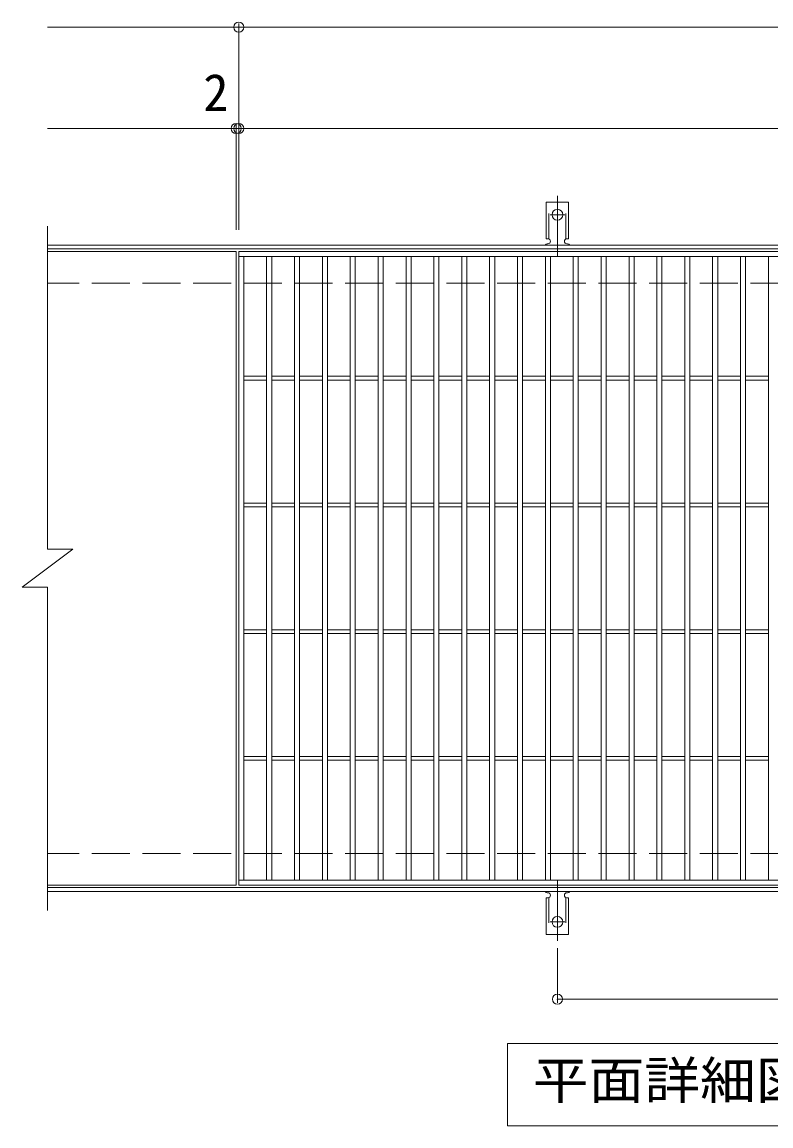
# Model space of a CAD drawing. Units: millimetres, scale not verified. Extents: x -1600 to 1596, y -1377 to 1324.
# Drawn here: x -662 to -71, y 423 to 1294 of the extents above; entities that cross this region are included whole.
import ezdxf
from ezdxf.enums import TextEntityAlignment as Align

# ---------------------------------------------------------------- set-up
doc = ezdxf.new("R2010")
doc.units = ezdxf.units.MM
doc.header["$LTSCALE"] = 10
doc.header["$PDMODE"] = 32
doc.header["$PDSIZE"] = 8
for name, pattern in [('CHAIN2', [12, 9, -1, 1, -1]), ('DASHED2', [3, 2, -1]), ('DASHED3', [4, 3, -1])]:
    doc.linetypes.add(name, pattern=pattern)
for name, color, linetype, lineweight in [('C-1', 2, 'Continuous', 9), ('C-2', 3, 'Continuous', 9), ('C-4', 7, 'Continuous', 9), ('C-5', 7, 'Continuous', 9), ('C-A', 3, 'Continuous', 9)]:
    doc.layers.add(name, color=color, linetype=linetype, lineweight=lineweight)
doc.styles.add('ＭＳ ゴシック', font='')
doc.styles.get('ＭＳ ゴシック').set_extended_font_data('MS Gothic')

msp = doc.modelspace()

# ---------------------------------------------------------------- linework, layer by layer
at = {"layer": 'C-1'}
for p, q in [((663.42, 1118.02), (-641.57, 1118.02)), ((663.42, 1115.02), (-641.57, 1115.02)), ((663.42, 611.02), (-641.57, 611.02)), ((663.42, 608.02), (-641.57, 608.02))]:
    msp.add_line(p, q, dxfattribs=at)
at = {"layer": 'C-1', "linetype": 'DASHED3'}
for p, q in [((663.42, 1088.02), (-641.57, 1088.02)), ((663.42, 638.02), (-641.57, 638.02))]:
    msp.add_line(p, q, dxfattribs=at)
at = {"layer": 'C-2'}
for p, q in [((-641.57, 1133.02), (-641.57, 878.02)), ((-492.57, 1113.02), (-641.57, 1113.02)), ((-492.57, 1113.02), (-492.57, 613.02)), ((-490.58, 1109.02), (503.43, 1109.02)), ((-486.57, 617.02), (-486.57, 1109.02)), ((-468.57, 617.02), (-468.57, 1109.02)), ((-464.57, 617.02), (-464.57, 1109.02)), ((-446.57, 617.02), (-446.57, 1109.02)), ((-442.58, 617.02), (-442.58, 1109.02)), ((-424.57, 617.02), (-424.57, 1109.02)), ((-420.57, 617.02), (-420.57, 1109.02)), ((-402.57, 617.02), (-402.57, 1109.02)), ((-398.58, 617.02), (-398.58, 1109.02)), ((-380.58, 617.02), (-380.58, 1109.02)), ((-376.58, 617.02), (-376.58, 1109.02)), ((-358.57, 617.02), (-358.57, 1109.02)), ((-354.57, 617.02), (-354.57, 1109.02)), ((-336.57, 617.02), (-336.57, 1109.02)), ((-332.58, 617.02), (-332.58, 1109.02)), ((-314.57, 617.02), (-314.57, 1109.02)), ((-310.57, 617.02), (-310.57, 1109.02)), ((-292.57, 617.02), (-292.57, 1109.02)), ((-288.57, 617.02), (-288.57, 1109.02)), ((-270.58, 617.02), (-270.58, 1109.02)), ((-266.57, 617.02), (-266.57, 1109.02)), ((-248.57, 617.02), (-248.57, 1109.02)), ((-244.57, 617.02), (-244.57, 1109.02)), ((-226.57, 617.02), (-226.57, 1109.02)), ((-222.58, 617.02), (-222.58, 1109.02)), ((-204.57, 617.02), (-204.57, 1109.02)), ((-200.57, 617.02), (-200.57, 1109.02)), ((-182.57, 617.02), (-182.57, 1109.02)), ((-178.57, 617.02), (-178.57, 1109.02)), ((-160.58, 617.02), (-160.58, 1109.02)), ((-156.57, 617.02), (-156.57, 1109.02)), ((-138.57, 617.02), (-138.57, 1109.02)), ((-134.57, 617.02), (-134.57, 1109.02)), ((-116.57, 617.02), (-116.57, 1109.02)), ((-112.58, 617.02), (-112.58, 1109.02)), ((-94.57, 617.02), (-94.57, 1109.02)), ((-90.58, 617.02), (-90.58, 1109.02)), ((-72.57, 617.02), (-72.57, 1109.02)), ((-486.57, 1014.52), (-468.57, 1014.52)), ((-486.57, 1011.52), (-468.57, 1011.52)), ((-464.57, 1014.52), (-446.57, 1014.52)), ((-464.57, 1011.52), (-446.57, 1011.52)), ((-442.58, 1014.52), (-424.57, 1014.52)), ((-442.58, 1011.52), (-424.57, 1011.52)), ((-420.58, 1014.52), (-402.57, 1014.52)), ((-420.58, 1011.52), (-402.57, 1011.52)), ((-398.58, 1014.52), (-380.58, 1014.52)), ((-398.58, 1011.52), (-380.58, 1011.52)), ((-376.58, 1014.52), (-358.57, 1014.52)), ((-376.58, 1011.52), (-358.57, 1011.52)), ((-354.57, 1014.52), (-336.57, 1014.52)), ((-354.57, 1011.52), (-336.57, 1011.52)), ((-332.58, 1014.52), (-314.57, 1014.52)), ((-332.58, 1011.52), (-314.57, 1011.52)), ((-310.58, 1014.52), (-292.57, 1014.52)), ((-310.58, 1011.52), (-292.57, 1011.52)), ((-288.57, 1014.52), (-270.58, 1014.52)), ((-288.57, 1011.52), (-270.58, 1011.52)), ((-266.57, 1014.52), (-248.57, 1014.52)), ((-266.57, 1011.52), (-248.57, 1011.52)), ((-244.57, 1014.52), (-226.57, 1014.52)), ((-244.57, 1011.52), (-226.57, 1011.52)), ((-222.58, 1014.52), (-204.57, 1014.52)), ((-222.58, 1011.52), (-204.57, 1011.52)), ((-200.58, 1014.52), (-182.57, 1014.52)), ((-200.58, 1011.52), (-182.57, 1011.52)), ((-178.57, 1014.52), (-160.58, 1014.52)), ((-178.57, 1011.52), (-160.58, 1011.52)), ((-156.57, 1014.52), (-138.57, 1014.52)), ((-156.57, 1011.52), (-138.57, 1011.52)), ((-134.57, 1014.52), (-116.57, 1014.52)), ((-134.57, 1011.52), (-116.57, 1011.52)), ((-112.58, 1014.52), (-94.57, 1014.52)), ((-112.58, 1011.52), (-94.57, 1011.52)), ((-90.58, 1014.52), (-72.57, 1014.52)), ((-90.58, 1011.52), (-72.57, 1011.52)), ((-486.57, 914.52), (-468.57, 914.52)), ((-486.57, 911.52), (-468.57, 911.52)), ((-464.57, 914.52), (-446.57, 914.52)), ((-464.57, 911.52), (-446.57, 911.52)), ((-442.58, 914.52), (-424.57, 914.52)), ((-442.58, 911.52), (-424.57, 911.52)), ((-420.58, 914.52), (-402.57, 914.52)), ((-420.58, 911.52), (-402.57, 911.52)), ((-398.58, 914.52), (-380.58, 914.52)), ((-398.58, 911.52), (-380.58, 911.52)), ((-376.58, 914.52), (-358.57, 914.52)), ((-376.58, 911.52), (-358.57, 911.52)), ((-354.57, 914.52), (-336.57, 914.52)), ((-354.57, 911.52), (-336.57, 911.52)), ((-332.58, 914.52), (-314.57, 914.52)), ((-332.58, 911.52), (-314.57, 911.52)), ((-310.58, 914.52), (-292.57, 914.52)), ((-310.58, 911.52), (-292.57, 911.52)), ((-288.57, 914.52), (-270.58, 914.52)), ((-288.57, 911.52), (-270.58, 911.52)), ((-266.57, 914.52), (-248.57, 914.52)), ((-266.57, 911.52), (-248.57, 911.52)), ((-244.57, 914.52), (-226.57, 914.52)), ((-244.57, 911.52), (-226.57, 911.52)), ((-222.58, 914.52), (-204.57, 914.52)), ((-222.58, 911.52), (-204.57, 911.52)), ((-200.58, 914.52), (-182.57, 914.52)), ((-200.58, 911.52), (-182.57, 911.52)), ((-178.57, 914.52), (-160.58, 914.52)), ((-178.57, 911.52), (-160.58, 911.52)), ((-156.57, 914.52), (-138.57, 914.52)), ((-156.57, 911.52), (-138.57, 911.52)), ((-134.57, 914.52), (-116.57, 914.52)), ((-134.57, 911.52), (-116.57, 911.52)), ((-112.58, 914.52), (-94.57, 914.52)), ((-112.58, 911.52), (-94.57, 911.52)), ((-90.58, 914.52), (-72.57, 914.52)), ((-90.58, 911.52), (-72.57, 911.52)), ((-661.57, 848.02), (-621.57, 878.02)), ((-641.57, 878.02), (-621.57, 878.02)), ((-661.57, 848.02), (-641.57, 848.02)), ((-641.57, 848.02), (-641.57, 593.02)), ((-486.57, 814.52), (-468.57, 814.52)), ((-486.57, 811.52), (-468.57, 811.52)), ((-464.57, 814.52), (-446.57, 814.52)), ((-464.57, 811.52), (-446.57, 811.52)), ((-442.58, 814.52), (-424.57, 814.52)), ((-442.58, 811.52), (-424.57, 811.52)), ((-420.58, 814.52), (-402.57, 814.52)), ((-420.58, 811.52), (-402.57, 811.52)), ((-398.58, 814.52), (-380.58, 814.52)), ((-398.58, 811.52), (-380.58, 811.52)), ((-376.58, 814.52), (-358.57, 814.52)), ((-376.58, 811.52), (-358.57, 811.52)), ((-354.57, 814.52), (-336.57, 814.52)), ((-354.57, 811.52), (-336.57, 811.52)), ((-332.58, 814.52), (-314.57, 814.52)), ((-332.58, 811.52), (-314.57, 811.52)), ((-310.58, 814.52), (-292.57, 814.52)), ((-310.58, 811.52), (-292.57, 811.52)), ((-288.57, 814.52), (-270.58, 814.52)), ((-288.57, 811.52), (-270.58, 811.52)), ((-266.57, 814.52), (-248.57, 814.52)), ((-266.57, 811.52), (-248.57, 811.52)), ((-244.57, 814.52), (-226.57, 814.52)), ((-244.57, 811.52), (-226.57, 811.52)), ((-222.58, 814.52), (-204.57, 814.52)), ((-222.58, 811.52), (-204.57, 811.52)), ((-200.58, 814.52), (-182.57, 814.52)), ((-200.58, 811.52), (-182.57, 811.52)), ((-178.57, 814.52), (-160.58, 814.52)), ((-178.57, 811.52), (-160.58, 811.52)), ((-156.57, 814.52), (-138.57, 814.52)), ((-156.57, 811.52), (-138.57, 811.52)), ((-134.57, 814.52), (-116.57, 814.52)), ((-134.57, 811.52), (-116.57, 811.52)), ((-112.58, 814.52), (-94.57, 814.52)), ((-112.58, 811.52), (-94.57, 811.52)), ((-90.58, 814.52), (-72.57, 814.52)), ((-90.58, 811.52), (-72.57, 811.52)), ((-486.57, 714.52), (-468.57, 714.52)), ((-464.57, 714.52), (-446.57, 714.52)), ((-442.58, 714.52), (-424.57, 714.52)), ((-420.58, 714.52), (-402.57, 714.52)), ((-398.58, 714.52), (-380.58, 714.52)), ((-376.58, 714.52), (-358.57, 714.52)), ((-354.57, 714.52), (-336.57, 714.52)), ((-332.58, 714.52), (-314.57, 714.52)), ((-310.58, 714.52), (-292.57, 714.52)), ((-288.57, 714.52), (-270.58, 714.52)), ((-266.57, 714.52), (-248.57, 714.52)), ((-244.57, 714.52), (-226.57, 714.52)), ((-222.58, 714.52), (-204.57, 714.52)), ((-200.58, 714.52), (-182.57, 714.52)), ((-178.57, 714.52), (-160.58, 714.52)), ((-156.57, 714.52), (-138.57, 714.52)), ((-134.57, 714.52), (-116.57, 714.52)), ((-112.58, 714.52), (-94.57, 714.52)), ((-90.58, 714.52), (-72.57, 714.52)), ((-486.57, 711.52), (-468.57, 711.52)), ((-464.57, 711.52), (-446.57, 711.52)), ((-442.58, 711.52), (-424.57, 711.52)), ((-420.58, 711.52), (-402.57, 711.52)), ((-398.58, 711.52), (-380.58, 711.52)), ((-376.58, 711.52), (-358.57, 711.52)), ((-354.57, 711.52), (-336.57, 711.52)), ((-332.58, 711.52), (-314.57, 711.52)), ((-310.58, 711.52), (-292.57, 711.52)), ((-288.57, 711.52), (-270.58, 711.52)), ((-266.57, 711.52), (-248.57, 711.52)), ((-244.57, 711.52), (-226.57, 711.52)), ((-222.58, 711.52), (-204.57, 711.52)), ((-200.58, 711.52), (-182.57, 711.52)), ((-178.57, 711.52), (-160.58, 711.52)), ((-156.57, 711.52), (-138.57, 711.52)), ((-134.57, 711.52), (-116.57, 711.52)), ((-112.58, 711.52), (-94.57, 711.52)), ((-90.58, 711.52), (-72.57, 711.52)), ((-492.57, 613.02), (-641.57, 613.02)), ((503.43, 617.02), (-490.58, 617.02)), ((503.43, 613.02), (-490.57, 613.02))]:
    msp.add_line(p, q, dxfattribs=at)
msp.add_lwpolyline([(-490.57, 613.02), (-490.57, 1113.02), (503.43, 1113.02)], dxfattribs=at)
at = {"layer": 'C-4'}
for p, q in [((-641.57, 1290.02), (663.42, 1290.02)), ((-490.57, 1130.02), (-490.57, 1293.02)), ((-492.57, 1130.02), (-492.57, 1213.02)), ((-641.57, 1210.02), (663.42, 1210.02)), ((-239.08, 563.3), (-239.08, 520.02)), ((-239.08, 523.02), (260.93, 523.02))]:
    msp.add_line(p, q, dxfattribs=at)
for p in [(-490.57, 1290.02), (-492.57, 1210.02), (-490.57, 1210.02), (-239.08, 523.02)]:
    msp.add_point(p, dxfattribs=at)
at = {"layer": 'C-5'}
msp.add_lwpolyline([(-278.57, 423.02), (-278.57, 488.02), (296.42, 488.02), (296.42, 423.02)], close=True, dxfattribs=at)
at = {"layer": 'C-A'}
for p, q in [((-247.83, 1123.02), (-247.83, 1152.02)), ((-230.33, 1152.02), (-247.83, 1152.02)), ((-230.33, 1123.02), (-230.33, 1152.02)), ((-247.83, 1123.02), (-246.58, 1123.02)), ((-247.07, 1119.02), (-246.58, 1119.02)), ((-230.33, 1123.02), (-231.58, 1123.02)), ((-231.58, 1119.02), (-231.07, 1119.02)), ((-247.83, 603.02), (-246.58, 603.02)), ((-247.83, 603.02), (-247.83, 574.02)), ((-247.07, 607.02), (-246.58, 607.02)), ((-231.58, 607.02), (-231.07, 607.02)), ((-230.33, 603.02), (-231.58, 603.02)), ((-230.33, 603.02), (-230.33, 574.02)), ((-230.33, 574.02), (-247.83, 574.02))]:
    msp.add_line(p, q, dxfattribs=at)
at = {"layer": 'C-A', "linetype": 'DASHED2'}
for p, q in [((-245.83, 1122.88), (-245.83, 1152.02)), ((-232.33, 1122.88), (-232.33, 1152.02)), ((-245.83, 603.17), (-245.83, 574.02)), ((-232.33, 603.17), (-232.33, 574.02))]:
    msp.add_line(p, q, dxfattribs=at)
at = {"layer": 'C-A', "color": 7, "linetype": 'CHAIN2'}
for p, q in [((-239.08, 1109.55), (-239.08, 1156.95)), ((-244.85, 1142.02), (-233.3, 1142.02)), ((-239.08, 616.49), (-239.08, 569.09)), ((-244.85, 584.02), (-233.3, 584.02))]:
    msp.add_line(p, q, dxfattribs=at)
at = {"layer": 'C-A'}
for centre in [(-239.08, 1142.02), (-239.08, 584.02)]:
    msp.add_circle(centre, 4.25, dxfattribs=at)
for centre, start, end in [((-247.07, 1117.02), 90.27596, 150.00047), ((-246.58, 1121.02), 270, 90), ((-231.58, 1121.02), 90, 269.8667), ((-231.07, 1117.02), 29.99927, 89.75836), ((-247.07, 609.02), 209.99951, 269.72403), ((-246.58, 605.02), 270, 90), ((-231.58, 605.02), 90.13329, 270), ((-231.07, 609.02), 270.24162, 330.00072)]:
    msp.add_arc(centre, 2, start, end, dxfattribs=at)

# ---------------------------------------------------------------- texts
at = {"layer": 'C-4', "color": 2, "style": 'ＭＳ ゴシック'}
msp.add_text('2', height=29.33, dxfattribs=at).set_placement((-518.54, 1215.02), align=Align.BOTTOM_LEFT)
at = {"layer": 'C-5', "color": 2, "style": 'ＭＳ ゴシック', "width": 1.1}
msp.add_text('平面詳細図\u3000Ｓ＝１：１０', height=29.33, dxfattribs=at).set_placement((-258.57, 435.52), align=Align.BOTTOM_LEFT)

doc.saveas('drawing.dxf')
